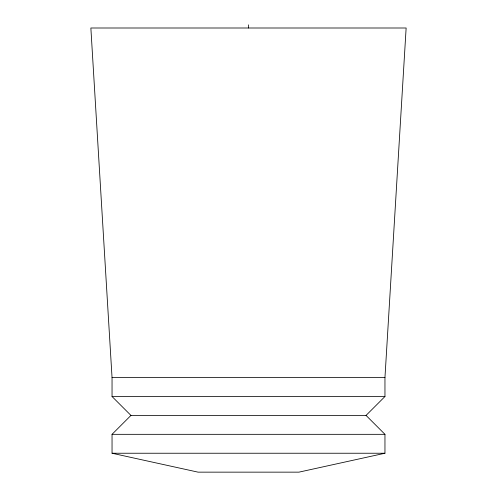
<?xml version="1.0" encoding="UTF-8"?>
<svg xmlns="http://www.w3.org/2000/svg" width="497" height="497" viewBox="0 0 497 497"><rect width="100%" height="100%" fill="white"/><g stroke="black" fill="none" stroke-linecap="round" stroke-linejoin="round"><path stroke-width="0.75" d="M384.958 377.596L406.136 28L90.864 28L112.042 377.596L112.042 396.507L130.953 415.417L366.047 415.417L384.958 396.507L384.958 377.596L112.042 377.596M366.047 415.417L384.958 434.328L384.958 453.239L298.927 472.15L198.073 472.15L112.042 453.239L112.042 434.328L130.953 415.417M112.042 396.507L384.958 396.507M112.042 434.328L384.958 434.328M112.042 453.239L384.958 453.239M248.5 24.85L248.5 28"/></g></svg>
